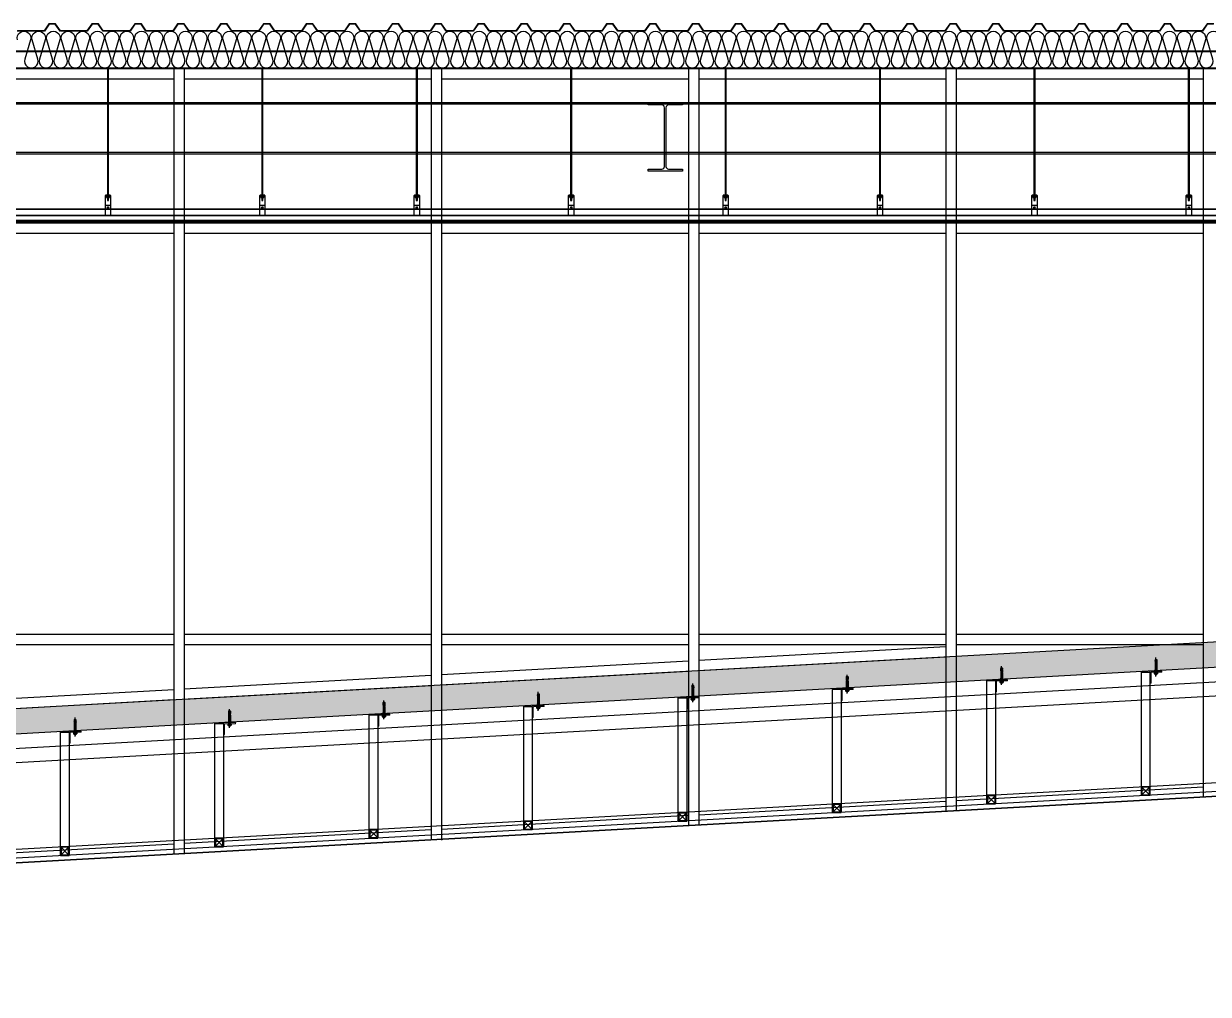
# Model space of a CAD drawing. Header units: millimetres. Extents: x 922366 to 1647943, y -534868 to 518781.
# Drawn here: x 1166598 to 1173503, y 440542 to 446203 of the extents above; entities that cross this region are included whole.
import ezdxf
from ezdxf.xclip import XClip

# ---------------------------------------------------------------- set-up
doc = ezdxf.new("R2010")
doc.units = ezdxf.units.MM
doc.header["$XCLIPFRAME"] = 0
for name, color, linetype in [('XR-SECTION$0$0-S-col', 4, 'Continuous'), ('XR-SECTION$0$01단열재', 55, 'Continuous'), ('XR-SECTION$0$A-8', 8, 'Continuous'), ('XR-SECTION$0$A-FLOR-STUD', 9, 'Continuous'), ('XR-SECTION$0$A-KERAION', 8, 'Continuous'), ('XR-SECTION$0$A_FIN_EXT', 6, 'Continuous'), ('XR-SECTION$0$A_ME_B&N', 6, 'Continuous'), ('XR-SECTION$0$A_ME_PI', 1, 'Continuous'), ('XR-SECTION$0$AS-STEL', 2, 'Continuous'), ('XR-SECTION$0$AS-STEL-MAJR', 8, 'Continuous'), ('XR-SECTION$0$CEILING', 6, 'Continuous'), ('XR-SECTION$0$CON', 2, 'Continuous'), ('XR-SECTION$0$ELE-8', 8, 'Continuous'), ('XR-SECTION$0$HAT', 8, 'Continuous'), ('XR-SECTION$0$HAT-254', 254, 'Continuous'), ('XR-SECTION$0$Insul', 252, 'Continuous'), ('XR-SECTION$0$SEC-PANEL', 6, 'Continuous')]:
    doc.layers.add(name, color=color, linetype=linetype)
doc.layers.add('XR-SECTION$0$A-STL3', color=4, linetype='Continuous', lineweight=0)
doc.linetypes.add('XR-SECTION$0$INSUL50', pattern='A,0.00254,-2.54,[134,ltypeshp.shx,S=6.25,R=0,X=-2.54,Y=0],-19.92,[134,ltypeshp.shx,S=6.25,R=180,X=2.54,Y=0],-2.54', length=25.00254)

# ---------------------------------------------------------------- blocks, each defined once
blk = doc.blocks.new('XR-SECTION$0$M10 ANCHOR')
at = {"layer": 'XR-SECTION$0$A_ME_B&N', "color": 252}
for p, q in [((-2.1, 22.6), (107.2, 22.6)), ((7.1, 25.8), (7.6, 26.3)), ((7.1, 25.8), (7.1, 19.4)), ((7.6, 18.9), (7.1, 19.4)), ((7.6, 18.9), (7.6, 26.3)), ((7.6, 26.3), (9.7, 26.3)), ((7.6, 18.9), (9.7, 18.9)), ((11.1, 27.6), (9.7, 26.2)), ((9.7, 26.2), (9.7, 18.9)), ((11.1, 17.6), (9.7, 18.9)), ((10.2, 26.6), (12.1, 26.6)), ((10.2, 18.5), (12.1, 18.5)), ((11.1, 27.6), (11.1, 17.6)), ((12.1, 27.6), (11.1, 27.6)), ((12.1, 17.6), (11.1, 17.6)), ((12.1, 31.1), (12.9, 32.4)), ((12.1, 14.1), (12.1, 31.1)), ((12.1, 14.1), (12.9, 12.7)), ((19.4, 32.4), (12.9, 32.4)), ((19.4, 27.5), (12.9, 27.5)), ((19.4, 17.6), (12.9, 17.6)), ((19.4, 12.7), (12.9, 12.7)), ((20.1, 31.1), (19.4, 32.4)), ((20.1, 14.1), (19.4, 12.7)), ((20.1, 12.1), (20.1, 33.1)), ((22.1, 33.1), (20.1, 33.1)), ((22.1, 12.1), (20.1, 12.1)), ((22.1, 12.1), (22.1, 33.1)), ((70.9, 27.6), (22.1, 27.6)), ((22.1, 26.6), (37.1, 26.6)), ((22.1, 18.5), (37.1, 18.5)), ((70.9, 17.6), (22.1, 17.6)), ((37.1, 27.6), (37.1, 17.6)), ((39.1, 27.6), (39.1, 17.6)), ((39.1, 17.6), (39.1, 17.6)), ((70.9, 27.6), (70.9, 17.6)), ((70.9, 18.6), (70.9, 26.5)), ((73.7, 26.2), (71.3, 26.2)), ((73.7, 19), (71.3, 19)), ((85.8, 28.2), (73.7, 27.5)), ((73.7, 21.3), (73.7, 27.5)), ((75.4, 21.4), (73.7, 21.3)), ((75.4, 20.1), (73.7, 20.2)), ((73.7, 20.2), (73.7, 17.5)), ((82.7, 17.1), (73.7, 17.5)), ((85.3, 25.8), (82.6, 25.7)), ((82.8, 17), (82.9, 16.7)), ((86.7, 19.6), (82.9, 19.8)), ((84.8, 16.9), (82.9, 16.7)), ((86.9, 21.9), (83.1, 21.7)), ((83.9, 18), (83.8, 16.3)), ((84, 24.3), (83.9, 27)), ((87.8, 16.9), (84.9, 17)), ((87.9, 17.6), (87.8, 16.9)), ((87.8, 16.9), (87.9, 16.3)), ((87.9, 17.6), (87.9, 16.3)), ((88.8, 16.8), (87.9, 16.3)), ((88.1, 23.7), (88, 27)), ((90.9, 16.7), (88.8, 16.8)), ((90.1, 27.4), (91.2, 27.6)), ((90.9, 17.6), (91.2, 17.6)), ((91, 17.5), (90.9, 16.7)), ((91.2, 27.6), (91.2, 17.6)), ((95.6, 27.6), (91.2, 27.6)), ((95.6, 17.6), (91.2, 17.6)), ((95.6, 17.6), (95.6, 27.6)), ((97.1, 26.1), (95.6, 27.6)), ((95.6, 17.6), (97.1, 19.1)), ((97.1, 19.1), (97.1, 26.1))]:
    blk.add_line(p, q, dxfattribs=at)
blk.add_lwpolyline([(83, 25.7), (83.8, 24.9), (84.7, 25.3), (84.8, 26), (84.2, 26.5), (83.4, 26.4)], close=True, dxfattribs=at)
for points in [[(91, 17.5), (90.2, 18.4), (89, 18.9), (87.8, 19.3), (86.7, 19.6)], [(91.1, 25.2), (90.8, 23.8), (90, 22.9), (88.6, 22.4), (87.7, 22.1), (86.9, 21.9)], [(88.9, 27.9), (89.8, 27.6), (90.5, 27), (91, 26.1), (91.1, 25.2)]]:
    blk.add_lwpolyline(points, dxfattribs=at)
for centre, radius, start, end in [((16.5, 29.9), 4.34, 145.56154, 214.43847), ((28.3, 22.6), 16.2, 162.38304, 197.61697), ((16.5, 15.2), 4.34, 145.56154, 214.43847), ((15.8, 29.9), 4.34, 325.56154, 34.43847), ((3.9, 22.6), 16.2, 342.38303, 17.61698), ((15.8, 15.2), 4.34, 325.56154, 34.43847), ((71.3, 26.5), 0.383, 180, 270), ((71.3, 18.6), 0.383, 90, 180), ((75.3, 20.8), 0.618, 278.59794, 81.40205), ((83.2, 20.7), 0.945, 96.12526, 252.14817), ((82.7, 17), 0.126, 7.35016, 87.35016), ((83.5, 10.8), 6.36, 78.49269, 96.20763), ((84.9, 16.9), 0.126, 87.35016, 154.09012), ((86.5, 15.7), 12.5, 78.70071, 92.99998), ((98.4, 25.9), 10.5, 173.79803, 192.20196), ((84.9, 13.6), 5.03, 40.26305, 53.35074), ((86.9, 25.3), 2.05, 308.03304, 57.96696)]:
    blk.add_arc(centre, radius, start, end, dxfattribs=at)
blk = doc.blocks.new('*B318', base_point=(401883, 73757.5))
at = {"layer": 'XR-SECTION$0$AS-STEL', "color": 252}
blk.add_lwpolyline([(401783, 73957.5), (401983, 73957.5), (401983, 73944.5), (401903, 73944.5, 0.414214), (401887, 73928.5), (401887, 73586.5, 0.414214), (401903, 73570.5), (401983, 73570.5), (401983, 73557.5), (401783, 73557.5), (401783, 73570.5), (401863, 73570.5, 0.414214), (401879, 73586.5), (401879, 73928.5, 0.414214), (401863, 73944.5), (401783, 73944.5)], format="xyb", close=True, dxfattribs=at)
blk = doc.blocks.new('XR-SECTION$0$sefa ws')
at = {"layer": 'XR-SECTION$0$Insul', "color": 252}
blk.add_lwpolyline([(38501.8, 45113.6, -1.337394), (38577.8, 45113.6), (38544.6, 45001.1, 1.337394), (38620.6, 45001.1), (38587.4, 45113.6, -1.337394), (38663.4, 45113.6), (38630.2, 45001.1, 1.337394), (38706.2, 45001.1), (38673, 45113.6, -1.337394), (38749, 45113.6), (38715.8, 45001.1, 1.337394), (38791.8, 45001.1), (38758.6, 45113.6, -1.337394), (38834.6, 45113.6), (38801.4, 45001.1, 1.337394), (38877.4, 45001.1), (38844.2, 45113.6, -1.337394), (38920.2, 45113.6), (38887, 45001.1, 1.337394), (38963, 45001.1), (38929.8, 45113.6, -1.337394), (39005.8, 45113.6), (38972.6, 45001.1, 1.337394), (39048.6, 45001.1), (39015.4, 45113.6, -1.337394), (39091.4, 45113.6), (39058.2, 45001.1, 1.337394), (39134.2, 45001.1), (39101, 45113.6, -1.337394), (39177, 45113.6), (39143.8, 45001.1, 1.337394), (39219.8, 45001.1), (39186.6, 45113.6, -1.337394), (39262.6, 45113.6), (39229.4, 45001.1, 1.337394), (39305.4, 45001.1), (39272.2, 45113.6, -1.337394), (39348.2, 45113.6), (39315, 45001.1, 1.337394), (39391, 45001.1), (39357.8, 45113.6, -1.337394), (39433.8, 45113.6), (39400.6, 45001.1, 1.337394), (39476.6, 45001.1), (39443.4, 45113.6, -1.337394), (39519.4, 45113.6), (39486.2, 45001.1, 1.337394), (39562.2, 45001.1), (39529, 45113.6, -1.337394), (39605, 45113.6), (39571.8, 45001.1, 1.337394), (39647.8, 45001.1), (39614.6, 45113.6, -1.337394), (39690.6, 45113.6), (39657.4, 45001.1, 1.337394), (39733.4, 45001.1), (39700.2, 45113.6, -1.337394), (39776.2, 45113.6), (39743, 45001.1, 1.337394), (39819, 45001.1), (39785.8, 45113.6, -1.337394), (39861.8, 45113.6), (39828.6, 45001.1, 1.337394), (39904.6, 45001.1), (39871.4, 45113.6, -1.337394), (39947.4, 45113.6), (39914.2, 45001.1, 1.337394), (39990.2, 45001.1), (39957, 45113.6, -1.337394), (40033, 45113.6), (39999.8, 45001.1, 1.337394), (40075.8, 45001.1), (40042.6, 45113.6, -1.337394), (40118.6, 45113.6), (40085.4, 45001.1, 1.337394), (40161.4, 45001.1), (40128.2, 45113.6, -1.337394), (40204.2, 45113.6), (40171, 45001.1, 1.337394), (40247, 45001.1), (40213.8, 45113.6, -1.337394), (40289.8, 45113.6), (40256.6, 45001.1, 1.337394), (40332.6, 45001.1), (40299.4, 45113.6, -1.337394), (40375.4, 45113.6), (40342.2, 45001.1, 1.337394), (40418.2, 45001.1), (40385, 45113.6, -1.337394), (40461, 45113.6), (40427.8, 45001.1, 1.337394), (40503.8, 45001.1), (40470.6, 45113.6, -1.337394), (40546.6, 45113.6), (40513.4, 45001.1, 1.337394), (40589.4, 45001.1), (40556.2, 45113.6, -1.337394), (40632.2, 45113.6), (40599, 45001.1, 1.337394), (40675, 45001.1), (40641.8, 45113.6, -1.337394), (40717.8, 45113.6), (40684.6, 45001.1, 1.337394), (40760.6, 45001.1), (40727.4, 45113.6, -1.337394), (40803.4, 45113.6), (40770.2, 45001.1, 1.337394), (40846.2, 45001.1), (40813, 45113.6, -1.337394), (40889, 45113.6), (40855.8, 45001.1, 1.337394), (40931.8, 45001.1), (40898.6, 45113.6, -1.337394), (40974.6, 45113.6), (40941.4, 45001.1, 1.337394), (41017.4, 45001.1), (40984.2, 45113.6, -1.337394), (41060.2, 45113.6), (41027, 45001.1, 1.337394), (41103, 45001.1), (41069.8, 45113.6, -1.337394), (41145.8, 45113.6), (41112.6, 45001.1, 1.337394), (41188.6, 45001.1), (41155.4, 45113.6, -1.337394), (41231.4, 45113.6), (41198.2, 45001.1, 1.337394), (41274.2, 45001.1), (41241, 45113.6, -1.337394), (41317, 45113.6), (41283.8, 45001.1, 1.337394), (41359.8, 45001.1), (41326.6, 45113.6, -1.337394), (41402.6, 45113.6), (41369.4, 45001.1, 1.337394), (41445.4, 45001.1), (41412.2, 45113.6, -1.337394), (41488.2, 45113.6), (41455, 45001.1, 1.337394), (41531, 45001.1), (41497.8, 45113.6, -1.337394), (41573.8, 45113.6), (41540.6, 45001.1, 1.337394), (41616.6, 45001.1), (41583.4, 45113.6, -1.337394), (41659.4, 45113.6), (41626.2, 45001.1, 1.337394), (41702.2, 45001.1), (41669, 45113.6, -1.337394), (41745, 45113.6), (41711.8, 45001.1, 1.337394), (41787.8, 45001.1), (41754.6, 45113.6, -1.337394), (41830.6, 45113.6), (41797.4, 45001.1, 1.337394), (41873.4, 45001.1), (41840.2, 45113.6, -1.337394), (41916.2, 45113.6), (41883, 45001.1, 1.337394), (41959, 45001.1), (41925.8, 45113.6, -1.337394), (42001.8, 45113.6), (41968.6, 45001.1, 1.337394), (42044.6, 45001.1), (42011.4, 45113.6, -1.337394), (42087.4, 45113.6), (42054.2, 45001.1, 1.337394), (42130.2, 45001.1), (42097, 45113.6, -1.337394), (42173, 45113.6), (42139.8, 45001.1, 1.337394), (42215.8, 45001.1), (42182.6, 45113.6, -1.337394), (42258.6, 45113.6), (42225.4, 45001.1, 1.337394), (42301.4, 45001.1), (42268.2, 45113.6, -1.337394), (42344.2, 45113.6), (42311, 45001.1, 1.337394), (42387, 45001.1), (42353.8, 45113.6, -1.337394), (42429.8, 45113.6), (42396.6, 45001.1, 1.337394), (42472.6, 45001.1), (42439.4, 45113.6, -1.337394), (42515.4, 45113.6), (42482.2, 45001.1, 1.337394), (42558.2, 45001.1), (42525, 45113.6, -1.337394), (42601, 45113.6), (42567.8, 45001.1, 1.337394), (42643.8, 45001.1), (42610.6, 45113.6, -1.337394), (42686.6, 45113.6), (42653.4, 45001.1, 1.337394), (42729.4, 45001.1), (42696.2, 45113.6, -1.337394), (42772.2, 45113.6), (42739, 45001.1, 1.337394), (42815, 45001.1), (42781.8, 45113.6, -1.337394), (42857.8, 45113.6), (42824.6, 45001.1, 1.337394), (42900.6, 45001.1), (42867.4, 45113.6, -1.337394), (42943.4, 45113.6), (42910.2, 45001.1, 1.337394), (42986.2, 45001.1), (42953, 45113.6, -1.337394), (43029, 45113.6), (42995.8, 45001.1, 1.337394), (43071.8, 45001.1), (43038.6, 45113.6, -1.337394), (43114.6, 45113.6), (43081.4, 45001.1, 1.337394), (43157.4, 45001.1), (43124.2, 45113.6, -1.337394), (43200.2, 45113.6), (43167, 45001.1, 1.337394), (43243, 45001.1), (43209.8, 45113.6, -1.337394), (43285.8, 45113.6), (43252.6, 45001.1, 1.337394), (43328.6, 45001.1), (43295.4, 45113.6, -1.337394), (43371.4, 45113.6), (43338.2, 45001.1, 1.337394), (43414.2, 45001.1), (43381, 45113.6, -1.337394), (43457, 45113.6), (43423.8, 45001.1, 1.337394), (43499.8, 45001.1), (43466.6, 45113.6, -1.337394), (43542.6, 45113.6), (43509.4, 45001.1, 1.337394), (43585.4, 45001.1), (43552.2, 45113.6, -1.337394), (43628.2, 45113.6), (43595, 45001.1, 1.337394), (43671, 45001.1), (43637.8, 45113.6, -1.337394), (43713.8, 45113.6), (43680.6, 45001.1, 1.337394), (43756.6, 45001.1), (43723.4, 45113.6, -1.337394), (43799.4, 45113.6), (43766.2, 45001.1, 1.337394), (43842.2, 45001.1), (43809, 45113.6, -1.337394), (43885, 45113.6), (43851.8, 45001.1, 1.337394), (43927.8, 45001.1), (43894.6, 45113.6, -1.337394), (43970.6, 45113.6), (43937.4, 45001.1, 1.337394), (44013.4, 45001.1), (43980.2, 45113.6, -1.337394), (44056.2, 45113.6), (44023, 45001.1, 1.337394), (44099, 45001.1), (44065.8, 45113.6, -1.337394), (44141.8, 45113.6), (44108.6, 45001.1, 1.337394), (44184.6, 45001.1), (44151.4, 45113.6, -1.337394), (44227.4, 45113.6), (44194.2, 45001.1, 1.337394), (44270.2, 45001.1), (44237, 45113.6, -1.337394), (44313, 45113.6), (44279.8, 45001.1, 1.337394), (44355.8, 45001.1), (44322.6, 45113.6, -1.337394), (44398.6, 45113.6), (44365.4, 45001.1, 1.337394), (44441.4, 45001.1), (44408.2, 45113.6, -1.337394), (44484.2, 45113.6), (44451, 45001.1, 1.337394), (44527, 45001.1), (44493.8, 45113.6, -1.337394), (44569.8, 45113.6), (44536.6, 45001.1, 1.337394), (44612.6, 45001.1), (44579.4, 45113.6, -1.337394), (44655.4, 45113.6), (44622.2, 45001.1, 1.337394), (44698.2, 45001.1), (44665, 45113.6, -1.337394), (44741, 45113.6), (44707.8, 45001.1, 1.337394), (44783.8, 45001.1), (44750.6, 45113.6, -1.337394), (44826.6, 45113.6), (44793.4, 45001.1, 1.337394), (44869.4, 45001.1), (44836.2, 45113.6, -1.337394), (44912.2, 45113.6), (44879, 45001.1, 1.337394), (44955, 45001.1), (44921.8, 45113.6, -1.337394), (44997.8, 45113.6), (44964.6, 45001.1, 1.337394), (45040.6, 45001.1), (45007.4, 45113.6, -1.337394), (45083.4, 45113.6), (45050.2, 45001.1, 1.337394), (45126.2, 45001.1), (45093, 45113.6, -1.337394), (45169, 45113.6), (45135.8, 45001.1, 1.337394), (45211.8, 45001.1), (45178.6, 45113.6, -1.337394), (45254.6, 45113.6), (45221.4, 45001.1, 1.337394), (45297.4, 45001.1), (45264.2, 45113.6, -1.337394), (45340.2, 45113.6), (45307, 45001.1, 1.337394), (45383, 45001.1), (45349.8, 45113.6, -1.337394), (45425.8, 45113.6), (45392.6, 45001.1, 1.337394), (45468.6, 45001.1), (45435.4, 45113.6, -1.337394), (45511.4, 45113.6)], format="xyb", dxfattribs=at)
at = {"layer": 'XR-SECTION$0$SEC-PANEL', "color": 252}
for p, q in [((21462.6, 44950.4), (71587.6, 44950.4)), ((21462.6, 44947.4), (71587.6, 44947.4))]:
    blk.add_line(p, q, dxfattribs=at)
for points in [[(38752.2, 45167.4), (38724.2, 45208.4), (38685.2, 45208.4), (38657.2, 45167.4), (38502.2, 45167.4)], [(38748.6, 45167.4), (38750.6, 45164.4), (38722.6, 45205.4), (38686.8, 45205.4), (38658.8, 45164.4), (38500.6, 45164.4)], [(45474.2, 45208.4), (45435.2, 45208.4), (45407.2, 45167.4), (45252.2, 45167.4), (45224.2, 45208.4), (45185.2, 45208.4), (45157.2, 45167.4), (45002.2, 45167.4), (44974.2, 45208.4), (44935.2, 45208.4), (44907.2, 45167.4), (44752.2, 45167.4), (44724.2, 45208.4), (44685.2, 45208.4), (44657.2, 45167.4), (44502.2, 45167.4), (44474.2, 45208.4), (44435.2, 45208.4), (44407.2, 45167.4), (44252.2, 45167.4), (44224.2, 45208.4), (44185.2, 45208.4), (44157.2, 45167.4), (44002.2, 45167.4), (43974.2, 45208.4), (43935.2, 45208.4), (43907.2, 45167.4), (43752.2, 45167.4), (43724.2, 45208.4), (43685.2, 45208.4), (43657.2, 45167.4), (43502.2, 45167.4), (43474.2, 45208.4), (43435.2, 45208.4), (43407.2, 45167.4), (43252.2, 45167.4), (43224.2, 45208.4), (43185.2, 45208.4), (43157.2, 45167.4), (43002.2, 45167.4), (42974.2, 45208.4), (42935.2, 45208.4), (42907.2, 45167.4), (42752.2, 45167.4), (42724.2, 45208.4), (42685.2, 45208.4), (42657.2, 45167.4), (42502.2, 45167.4), (42474.2, 45208.4), (42435.2, 45208.4), (42407.2, 45167.4), (42252.2, 45167.4), (42224.2, 45208.4), (42185.2, 45208.4), (42157.2, 45167.4), (42002.2, 45167.4), (41974.2, 45208.4), (41935.2, 45208.4), (41907.2, 45167.4), (41752.2, 45167.4), (41724.2, 45208.4), (41685.2, 45208.4), (41657.2, 45167.4), (41502.2, 45167.4), (41474.2, 45208.4), (41435.2, 45208.4), (41407.2, 45167.4), (41252.2, 45167.4), (41224.2, 45208.4), (41185.2, 45208.4), (41157.2, 45167.4), (41002.2, 45167.4), (40974.2, 45208.4), (40935.2, 45208.4), (40907.2, 45167.4), (40752.2, 45167.4), (40724.2, 45208.4), (40685.2, 45208.4), (40657.2, 45167.4), (40502.2, 45167.4), (40474.2, 45208.4), (40435.2, 45208.4), (40407.2, 45167.4), (40252.2, 45167.4), (40224.2, 45208.4), (40185.2, 45208.4), (40157.2, 45167.4), (40002.2, 45167.4), (39974.2, 45208.4), (39935.2, 45208.4), (39907.2, 45167.4), (39752.2, 45167.4), (39724.2, 45208.4), (39685.2, 45208.4), (39657.2, 45167.4), (39502.2, 45167.4), (39474.2, 45208.4), (39435.2, 45208.4), (39407.2, 45167.4), (39252.2, 45167.4), (39224.2, 45208.4), (39185.2, 45208.4), (39157.2, 45167.4), (39002.2, 45167.4), (38974.2, 45208.4), (38935.2, 45208.4), (38907.2, 45167.4), (38752.2, 45167.4)], [(45472.6, 45205.4), (45436.8, 45205.4), (45408.8, 45164.4), (45250.6, 45164.4), (45222.6, 45205.4), (45186.8, 45205.4), (45158.8, 45164.4), (45000.6, 45164.4), (44972.6, 45205.4), (44936.8, 45205.4), (44908.8, 45164.4), (44750.6, 45164.4), (44722.6, 45205.4), (44686.8, 45205.4), (44658.8, 45164.4), (44500.6, 45164.4), (44472.6, 45205.4), (44436.8, 45205.4), (44408.8, 45164.4), (44250.6, 45164.4), (44222.6, 45205.4), (44186.8, 45205.4), (44158.8, 45164.4), (44000.6, 45164.4), (43972.6, 45205.4), (43936.8, 45205.4), (43908.8, 45164.4), (43750.6, 45164.4), (43722.6, 45205.4), (43686.8, 45205.4), (43658.8, 45164.4), (43500.6, 45164.4), (43472.6, 45205.4), (43436.8, 45205.4), (43408.8, 45164.4), (43250.6, 45164.4), (43222.6, 45205.4), (43186.8, 45205.4), (43158.8, 45164.4), (43000.6, 45164.4), (42972.6, 45205.4), (42936.8, 45205.4), (42908.8, 45164.4), (42750.6, 45164.4), (42722.6, 45205.4), (42686.8, 45205.4), (42658.8, 45164.4), (42500.6, 45164.4), (42472.6, 45205.4), (42436.8, 45205.4), (42408.8, 45164.4), (42250.6, 45164.4), (42222.6, 45205.4), (42186.8, 45205.4), (42158.8, 45164.4), (42000.6, 45164.4), (41972.6, 45205.4), (41936.8, 45205.4), (41908.8, 45164.4), (41750.6, 45164.4), (41722.6, 45205.4), (41686.8, 45205.4), (41658.8, 45164.4), (41500.6, 45164.4), (41472.6, 45205.4), (41436.8, 45205.4), (41408.8, 45164.4), (41250.6, 45164.4), (41222.6, 45205.4), (41186.8, 45205.4), (41158.8, 45164.4), (41000.6, 45164.4), (40972.6, 45205.4), (40936.8, 45205.4), (40908.8, 45164.4), (40750.6, 45164.4), (40722.6, 45205.4), (40686.8, 45205.4), (40658.8, 45164.4), (40500.6, 45164.4), (40472.6, 45205.4), (40436.8, 45205.4), (40408.8, 45164.4), (40250.6, 45164.4), (40222.6, 45205.4), (40186.8, 45205.4), (40158.8, 45164.4), (40000.6, 45164.4), (39972.6, 45205.4), (39936.8, 45205.4), (39908.8, 45164.4), (39750.6, 45164.4), (39722.6, 45205.4), (39686.8, 45205.4), (39658.8, 45164.4), (39500.6, 45164.4), (39472.6, 45205.4), (39436.8, 45205.4), (39408.8, 45164.4), (39250.6, 45164.4), (39222.6, 45205.4), (39186.8, 45205.4), (39158.8, 45164.4), (39000.6, 45164.4), (38972.6, 45205.4), (38936.8, 45205.4), (38908.8, 45164.4), (38752.2, 45164.4)]]:
    blk.add_lwpolyline(points, dxfattribs=at)
blk = doc.blocks.new('*U320')
at = {"color": 252}
for p, q in [((17939.9, 84), (17909.9, 84)), ((17931.8, 72), (17918, 72)), ((17924.9, 78.2), (17924.9, 65.8)), ((18839.9, 84), (18809.9, 84)), ((18831.8, 72), (18818, 72)), ((18824.9, 78.2), (18824.9, 65.8)), ((19739.9, 84), (19709.9, 84)), ((19731.8, 72), (19718, 72)), ((19724.9, 78.2), (19724.9, 65.8)), ((20639.9, 84), (20609.9, 84)), ((20631.8, 72), (20618, 72)), ((20624.9, 78.2), (20624.9, 65.8)), ((21539.9, 84), (21509.9, 84)), ((21531.8, 72), (21518, 72)), ((21524.9, 78.2), (21524.9, 65.8)), ((22439.9, 84), (22409.9, 84)), ((22431.8, 72), (22418, 72)), ((22424.9, 78.2), (22424.9, 65.8)), ((23339.9, 84), (23309.9, 84)), ((23331.8, 72), (23318, 72)), ((23324.9, 78.2), (23324.9, 65.8)), ((24239.9, 84), (24209.9, 84)), ((24231.8, 72), (24218, 72)), ((24224.9, 78.2), (24224.9, 65.8)), ((326.1, 66), (28338.1, 66)), ((326.1, 63), (28338.1, 63)), ((326.1, 29), (28338.1, 29)), ((326.1, 26), (28338.1, 26)), ((336.1, -1), (28328.1, -1)), ((336.1, -8), (28328.1, -8)), ((336.1, -16), (28328.1, -16))]:
    blk.add_line(p, q, dxfattribs=at)
for points in [[(17921.5, 884), (17921.5, 113.9), (17928.2, 113.9), (17928.2, 884)], [(18821.5, 884), (18821.5, 113.9), (18828.2, 113.9), (18828.2, 884)], [(19721.5, 884), (19721.5, 113.9), (19728.2, 113.9), (19728.2, 884)], [(20621.5, 884), (20621.5, 113.9), (20628.2, 113.9), (20628.2, 884)], [(21521.5, 884), (21521.5, 113.9), (21528.2, 113.9), (21528.2, 884)], [(22421.5, 884), (22421.5, 113.9), (22428.2, 113.9), (22428.2, 884)], [(23321.5, 884), (23321.5, 113.9), (23328.2, 113.9), (23328.2, 884)], [(24221.5, 884), (24221.5, 113.9), (24228.2, 113.9), (24228.2, 884)], [(17939.9, 143), (17938.6, 145), (17911.2, 145), (17909.9, 143), (17909.9, 138), (17911.2, 136), (17938.6, 136), (17939.9, 138), (17909.9, 138)], [(18839.9, 143), (18838.6, 145), (18811.2, 145), (18809.9, 143), (18809.9, 138), (18811.2, 136), (18838.6, 136), (18839.9, 138), (18809.9, 138)], [(19739.9, 143), (19738.6, 145), (19711.2, 145), (19709.9, 143), (19709.9, 138), (19711.2, 136), (19738.6, 136), (19739.9, 138), (19709.9, 138)], [(20639.9, 143), (20638.6, 145), (20611.2, 145), (20609.9, 143), (20609.9, 138), (20611.2, 136), (20638.6, 136), (20639.9, 138), (20609.9, 138)], [(21539.9, 143), (21538.6, 145), (21511.2, 145), (21509.9, 143), (21509.9, 138), (21511.2, 136), (21538.6, 136), (21539.9, 138), (21509.9, 138)], [(22439.9, 143), (22438.6, 145), (22411.2, 145), (22409.9, 143), (22409.9, 138), (22411.2, 136), (22438.6, 136), (22439.9, 138), (22409.9, 138)], [(23339.9, 143), (23338.6, 145), (23311.2, 145), (23309.9, 143), (23309.9, 138), (23311.2, 136), (23338.6, 136), (23339.9, 138), (23309.9, 138)], [(24239.9, 143), (24238.6, 145), (24211.2, 145), (24209.9, 143), (24209.9, 138), (24211.2, 136), (24238.6, 136), (24239.9, 138), (24209.9, 138)], [(17916.1, 136), (17916.1, 131), (17933.7, 131), (17933.7, 136)], [(18816.1, 136), (18816.1, 131), (18833.7, 131), (18833.7, 136)], [(19716.1, 136), (19716.1, 131), (19733.7, 131), (19733.7, 136)], [(20616.1, 136), (20616.1, 131), (20633.7, 131), (20633.7, 136)], [(21516.1, 136), (21516.1, 131), (21533.7, 131), (21533.7, 136)], [(22416.1, 136), (22416.1, 131), (22433.7, 131), (22433.7, 136)], [(23316.1, 136), (23316.1, 131), (23333.7, 131), (23333.7, 136)], [(24216.1, 136), (24216.1, 131), (24233.7, 131), (24233.7, 136)]]:
    blk.add_lwpolyline(points, dxfattribs=at)
for points in [[(17909.9, 143), (17939.9, 143), (17939.9, 24), (17909.9, 24)], [(18809.9, 143), (18839.9, 143), (18839.9, 24), (18809.9, 24)], [(19709.9, 143), (19739.9, 143), (19739.9, 24), (19709.9, 24)], [(20609.9, 143), (20639.9, 143), (20639.9, 24), (20609.9, 24)], [(21509.9, 143), (21539.9, 143), (21539.9, 24), (21509.9, 24)], [(22409.9, 143), (22439.9, 143), (22439.9, 24), (22409.9, 24)], [(23309.9, 143), (23339.9, 143), (23339.9, 24), (23309.9, 24)], [(24209.9, 143), (24239.9, 143), (24239.9, 24), (24209.9, 24)]]:
    blk.add_lwpolyline(points, close=True, dxfattribs=at)
for centre, radius in [((17924.9, 72), 4.25), ((17924.9, 72), 3.25), ((18824.9, 72), 4.25), ((18824.9, 72), 3.25), ((19724.9, 72), 4.25), ((19724.9, 72), 3.25), ((20624.9, 72), 4.25), ((20624.9, 72), 3.25), ((21524.9, 72), 4.25), ((21524.9, 72), 3.25), ((22424.9, 72), 4.25), ((22424.9, 72), 3.25), ((23324.9, 72), 4.25), ((23324.9, 72), 3.25), ((24224.9, 72), 4.25), ((24224.9, 72), 3.25)]:
    blk.add_circle(centre, radius, dxfattribs=at)
blk = doc.blocks.new('XR-SECTION$0$WDW-4')
at = {"color": 252}
for p, q in [((150, 5400), (28195, 5400)), ((18150, 5400), (18150, 817.2)), ((18210, 5400), (18210, 820.6)), ((19650, 5400), (19650, 900)), ((19710, 5400), (19710, 900)), ((21150, 5400), (21150, 983.9)), ((21210, 5400), (21210, 987.2)), ((22650, 5400), (22650, 1067.2)), ((22710, 5400), (22710, 1070.6)), ((24150, 5400), (24150, 1150.6)), ((16710, 5340), (18150, 5340)), ((18210, 5340), (19650, 5340)), ((19710, 5340), (21150, 5340)), ((21210, 5340), (22650, 5340)), ((22710, 5340), (24150, 5340)), ((16710, 4500), (18150, 4500)), ((18210, 4500), (19650, 4500)), ((19710, 4500), (21150, 4500)), ((21210, 4500), (22650, 4500)), ((22710, 4500), (24150, 4500)), ((16710, 4440), (18150, 4440)), ((18210, 4440), (19650, 4440)), ((19710, 4440), (21150, 4440)), ((21210, 4440), (22650, 4440)), ((22710, 4440), (24150, 4440)), ((16710, 2100), (18150, 2100)), ((18210, 2100), (19650, 2100)), ((19710, 2100), (21150, 2100)), ((21210, 2100), (22650, 2100)), ((22710, 2100), (24150, 2100)), ((16710, 2040), (18150, 2040)), ((18210, 2040), (19650, 2040)), ((19710, 2040), (21150, 2040)), ((21210, 2040), (22650, 2040)), ((21210, 1948.7), (22650, 2028.7)), ((22710, 2040), (24150, 2040)), ((19710, 1865.4), (21150, 1945.4)), ((21210, 1888.6), (22650, 1968.6)), ((19710, 1805.3), (21150, 1885.3)), ((18210, 1782), (19650, 1862)), ((18210, 1721.9), (19650, 1801.9)), ((16710, 1698.7), (18150, 1778.7)), ((16710, 1638.6), (18150, 1718.6))]:
    blk.add_line(p, q, dxfattribs=at)
for points in [[(22710, 1130.7), (24150, 1210.7)], [(21210, 1047.3), (22650, 1127.3)], [(19710, 964), (21150, 1044)], [(18210, 880.7), (19650, 960.7)], [(16710, 797.3), (18150, 877.3)]]:
    blk.add_lwpolyline(points, dxfattribs=at)
blk = doc.blocks.new('XR-SECTION')
at = {"layer": 'XR-SECTION$0$HAT-254'}
h = blk.add_hatch(color=8, dxfattribs=at)
h.dxf.hatch_style = 1
h.paths.add_polyline_path([(256154.163, 79791.6), (277754.163, 80991.6), (280805, 80991.6), (280805, 81141.6), (277750, 81141.6), (256150, 79941.6), (252665, 79941.6), (252665, 79791.6)])
at = {"layer": 'XR-SECTION$0$01단열재', "color": 8, "linetype": 'XR-SECTION$0$INSUL50', "ltscale": 0.032}
blk.add_lwpolyline([(252885, 79709.1), (256156.453, 79709.1), (277756.453, 80909.1), (280805, 80909.1)], dxfattribs=at)
at = {"layer": 'XR-SECTION$0$A-8', "color": 8}
for p, q in [((276571.8, 80205.403), (276528.2, 80249.003)), ((276571.8, 80205.403), (276528.2, 80249.003)), ((276528.2, 80205.403), (276571.8, 80249.003)), ((276571.8, 80205.403), (276528.2, 80249.003)), ((276528.2, 80205.403), (276571.8, 80249.003)), ((275671.8, 80155.403), (275628.2, 80199.003)), ((275671.8, 80155.403), (275628.2, 80199.003)), ((275628.2, 80155.403), (275671.8, 80199.003)), ((275671.8, 80155.403), (275628.2, 80199.003)), ((275628.2, 80155.403), (275671.8, 80199.003)), ((273871.8, 80055.403), (273828.2, 80099.003)), ((273871.8, 80055.403), (273828.2, 80099.003)), ((273828.2, 80055.403), (273871.8, 80099.003)), ((273871.8, 80055.403), (273828.2, 80099.003)), ((273828.2, 80055.403), (273871.8, 80099.003)), ((274771.8, 80105.403), (274728.2, 80149.003)), ((274771.8, 80105.403), (274728.2, 80149.003)), ((274728.2, 80105.403), (274771.8, 80149.003)), ((274771.8, 80105.403), (274728.2, 80149.003)), ((274728.2, 80105.403), (274771.8, 80149.003)), ((272971.8, 80005.403), (272928.2, 80049.003)), ((272971.8, 80005.403), (272928.2, 80049.003)), ((272928.2, 80005.403), (272971.8, 80049.003)), ((272971.8, 80005.403), (272928.2, 80049.003)), ((272928.2, 80005.403), (272971.8, 80049.003)), ((272071.8, 79955.403), (272028.2, 79999.003)), ((272071.8, 79955.403), (272028.2, 79999.003)), ((272028.2, 79955.403), (272071.8, 79999.003)), ((272071.8, 79955.403), (272028.2, 79999.003)), ((272028.2, 79955.403), (272071.8, 79999.003)), ((270271.8, 79855.403), (270228.2, 79899.003)), ((270271.8, 79855.403), (270228.2, 79899.003)), ((270228.2, 79855.403), (270271.8, 79899.003)), ((270271.8, 79855.403), (270228.2, 79899.003)), ((270228.2, 79855.403), (270271.8, 79899.003)), ((271171.8, 79905.403), (271128.2, 79949.003)), ((271171.8, 79905.403), (271128.2, 79949.003)), ((271128.2, 79905.403), (271171.8, 79949.003)), ((271171.8, 79905.403), (271128.2, 79949.003)), ((271128.2, 79905.403), (271171.8, 79949.003))]:
    blk.add_line(p, q, dxfattribs=at)
at = {"layer": 'XR-SECTION$0$A-FLOR-STUD', "color": 8}
for points in [[(276525, 80202.203), (276525, 80921.091), (276575, 80921.091), (276575, 80204.981)], [(275625, 80152.203), (275625, 80871.091), (275675, 80871.091), (275675, 80154.981)], [(274725, 80102.203), (274725, 80821.091), (274775, 80821.091), (274775, 80104.981)], [(272925, 80002.203), (272925, 80721.091), (272975, 80721.091), (272975, 80004.981)], [(273825, 80052.203), (273825, 80771.091), (273875, 80771.091), (273875, 80054.981)], [(272025, 79952.203), (272025, 80671.091), (272075, 80671.091), (272075, 79954.981)], [(271125, 79902.203), (271125, 80621.091), (271175, 80621.091), (271175, 79904.981)], [(270225, 79852.203), (270225, 80571.091), (270275, 80571.091), (270275, 79854.981)], [(252885, 79121.6), (256172.76, 79121.6), (277772.76, 80321.6), (280880, 80321.6)], [(252885, 79071.6), (256174.148, 79071.6), (277774.148, 80271.6), (280880, 80271.6)]]:
    blk.add_lwpolyline(points, dxfattribs=at)
at = {"layer": 'XR-SECTION$0$A-STL3', "color": 8}
for points in [[(276575, 80926.091), (276575, 80856.076), (276581, 80856.076), (276581, 80917.091, -0.41421356), (276584, 80920.091), (276645, 80920.091), (276645, 80926.091)], [(275675, 80876.091), (275675, 80806.076), (275681, 80806.076), (275681, 80867.091, -0.41421356), (275684, 80870.091), (275745, 80870.091), (275745, 80876.091)], [(274775, 80826.091), (274775, 80756.076), (274781, 80756.076), (274781, 80817.091, -0.41421356), (274784, 80820.091), (274845, 80820.091), (274845, 80826.091)], [(272975, 80726.091), (272975, 80656.076), (272981, 80656.076), (272981, 80717.091, -0.41421356), (272984, 80720.091), (273045, 80720.091), (273045, 80726.091)], [(273875, 80776.091), (273875, 80706.076), (273881, 80706.076), (273881, 80767.091, -0.41421356), (273884, 80770.091), (273945, 80770.091), (273945, 80776.091)], [(272075, 80676.091), (272075, 80606.076), (272081, 80606.076), (272081, 80667.091, -0.41421356), (272084, 80670.091), (272145, 80670.091), (272145, 80676.091)], [(270275, 80576.091), (270275, 80506.076), (270281, 80506.076), (270281, 80567.091, -0.41421356), (270284, 80570.091), (270345, 80570.091), (270345, 80576.091)], [(271175, 80626.091), (271175, 80556.076), (271181, 80556.076), (271181, 80617.091, -0.41421356), (271184, 80620.091), (271245, 80620.091), (271245, 80626.091)]]:
    blk.add_lwpolyline(points, format="xyb", close=True, dxfattribs=at)
at = {"layer": 'XR-SECTION$0$A_FIN_EXT', "color": 8}
for points in [[(252895, 79041.6), (256174.981, 79041.6), (277774.981, 80241.6), (280880, 80241.6)], [(252898, 79044.6), (256174.897, 79044.6), (277774.897, 80244.6), (280880, 80244.6)]]:
    blk.add_lwpolyline(points, dxfattribs=at)
at = {"layer": 'XR-SECTION$0$A_ME_PI', "color": 8}
for points in [[(276575, 80252.203), (276525, 80252.203), (276525, 80202.203), (276575, 80202.203)], [(276575, 80252.203), (276525, 80252.203), (276525, 80202.203), (276575, 80202.203)], [(276575, 80252.203), (276525, 80252.203), (276525, 80202.203), (276575, 80202.203)], [(276571.8, 80249.003), (276528.2, 80249.003), (276528.2, 80205.403), (276571.8, 80205.403)], [(276571.8, 80249.003), (276528.2, 80249.003), (276528.2, 80205.403), (276571.8, 80205.403)], [(276571.8, 80249.003), (276528.2, 80249.003), (276528.2, 80205.403), (276571.8, 80205.403)], [(275675, 80202.203), (275625, 80202.203), (275625, 80152.203), (275675, 80152.203)], [(275675, 80202.203), (275625, 80202.203), (275625, 80152.203), (275675, 80152.203)], [(275675, 80202.203), (275625, 80202.203), (275625, 80152.203), (275675, 80152.203)], [(275671.8, 80199.003), (275628.2, 80199.003), (275628.2, 80155.403), (275671.8, 80155.403)], [(275671.8, 80199.003), (275628.2, 80199.003), (275628.2, 80155.403), (275671.8, 80155.403)], [(275671.8, 80199.003), (275628.2, 80199.003), (275628.2, 80155.403), (275671.8, 80155.403)], [(273875, 80102.203), (273825, 80102.203), (273825, 80052.203), (273875, 80052.203)], [(273875, 80102.203), (273825, 80102.203), (273825, 80052.203), (273875, 80052.203)], [(273875, 80102.203), (273825, 80102.203), (273825, 80052.203), (273875, 80052.203)], [(273871.8, 80099.003), (273828.2, 80099.003), (273828.2, 80055.403), (273871.8, 80055.403)], [(273871.8, 80099.003), (273828.2, 80099.003), (273828.2, 80055.403), (273871.8, 80055.403)], [(273871.8, 80099.003), (273828.2, 80099.003), (273828.2, 80055.403), (273871.8, 80055.403)], [(274775, 80152.203), (274725, 80152.203), (274725, 80102.203), (274775, 80102.203)], [(274775, 80152.203), (274725, 80152.203), (274725, 80102.203), (274775, 80102.203)], [(274775, 80152.203), (274725, 80152.203), (274725, 80102.203), (274775, 80102.203)], [(274771.8, 80149.003), (274728.2, 80149.003), (274728.2, 80105.403), (274771.8, 80105.403)], [(274771.8, 80149.003), (274728.2, 80149.003), (274728.2, 80105.403), (274771.8, 80105.403)], [(274771.8, 80149.003), (274728.2, 80149.003), (274728.2, 80105.403), (274771.8, 80105.403)], [(272975, 80052.203), (272925, 80052.203), (272925, 80002.203), (272975, 80002.203)], [(272975, 80052.203), (272925, 80052.203), (272925, 80002.203), (272975, 80002.203)], [(272975, 80052.203), (272925, 80052.203), (272925, 80002.203), (272975, 80002.203)], [(272971.8, 80049.003), (272928.2, 80049.003), (272928.2, 80005.403), (272971.8, 80005.403)], [(272971.8, 80049.003), (272928.2, 80049.003), (272928.2, 80005.403), (272971.8, 80005.403)], [(272971.8, 80049.003), (272928.2, 80049.003), (272928.2, 80005.403), (272971.8, 80005.403)], [(272075, 80002.203), (272025, 80002.203), (272025, 79952.203), (272075, 79952.203)], [(272075, 80002.203), (272025, 80002.203), (272025, 79952.203), (272075, 79952.203)], [(272075, 80002.203), (272025, 80002.203), (272025, 79952.203), (272075, 79952.203)], [(272071.8, 79999.003), (272028.2, 79999.003), (272028.2, 79955.403), (272071.8, 79955.403)], [(272071.8, 79999.003), (272028.2, 79999.003), (272028.2, 79955.403), (272071.8, 79955.403)], [(272071.8, 79999.003), (272028.2, 79999.003), (272028.2, 79955.403), (272071.8, 79955.403)], [(270275, 79902.203), (270225, 79902.203), (270225, 79852.203), (270275, 79852.203)], [(270275, 79902.203), (270225, 79902.203), (270225, 79852.203), (270275, 79852.203)], [(270275, 79902.203), (270225, 79902.203), (270225, 79852.203), (270275, 79852.203)], [(270271.8, 79899.003), (270228.2, 79899.003), (270228.2, 79855.403), (270271.8, 79855.403)], [(270271.8, 79899.003), (270228.2, 79899.003), (270228.2, 79855.403), (270271.8, 79855.403)], [(270271.8, 79899.003), (270228.2, 79899.003), (270228.2, 79855.403), (270271.8, 79855.403)], [(271175, 79952.203), (271125, 79952.203), (271125, 79902.203), (271175, 79902.203)], [(271175, 79952.203), (271125, 79952.203), (271125, 79902.203), (271175, 79902.203)], [(271175, 79952.203), (271125, 79952.203), (271125, 79902.203), (271175, 79902.203)], [(271171.8, 79949.003), (271128.2, 79949.003), (271128.2, 79905.403), (271171.8, 79905.403)], [(271171.8, 79949.003), (271128.2, 79949.003), (271128.2, 79905.403), (271171.8, 79905.403)], [(271171.8, 79949.003), (271128.2, 79949.003), (271128.2, 79905.403), (271171.8, 79905.403)]]:
    blk.add_lwpolyline(points, close=True, dxfattribs=at)
at = {"layer": 'XR-SECTION$0$AS-STEL-MAJR', "color": 8}
for p, q in [((280150, 84241.6), (254625.337, 84241.6)), ((280150, 84232.6), (268825.336, 84232.6)), ((280246, 83941.6), (268825.304, 83941.6)), ((280246, 83950.6), (268825.305, 83950.6))]:
    blk.add_line(p, q, dxfattribs=at)
at = {"layer": 'XR-SECTION$0$CON', "color": 8}
blk.add_lwpolyline([(256154.163, 79791.6), (252665, 79791.6), (252665, 79941.6), (256150, 79941.6), (277750, 81141.6), (280805, 81141.6), (280805, 80991.6), (277754.163, 80991.6)], close=True, dxfattribs=at)
at = {"layer": 'XR-SECTION$0$ELE-8', "color": 8}
for p, q in [((280865, 84541.6), (252935, 84541.6)), ((280865, 84538.6), (252935, 84538.6))]:
    blk.add_line(p, q, dxfattribs=at)
blk.add_lwpolyline([(252885, 79626.6), (256158.743, 79626.6), (277758.743, 80826.6), (280805, 80826.6), (280805, 80991.6)], dxfattribs=at)
at = {"layer": 'XR-SECTION$0$0-S-col', "color": 8}
blk.add_blockref('*B318', (273749.673, 84041.6), dxfattribs=at)
at = {"layer": 'XR-SECTION$0$A-KERAION', "color": 8, "extrusion": (0, 0, -1), "zscale": -1, "rotation": 90}
for p in [(-276587.442, 80897.967), (-275687.442, 80847.967), (-273887.442, 80747.967), (-274787.442, 80797.967), (-272987.442, 80697.967), (-272087.442, 80647.967), (-270287.442, 80547.967), (-271187.442, 80597.967)]:
    blk.add_blockref('XR-SECTION$0$M10 ANCHOR', p, dxfattribs=at)
at = {"layer": 'XR-SECTION$0$CEILING', "color": 8, "lineweight": -3}
blk.add_blockref('*U320', (252576.864, 83557.6), dxfattribs=at)
at = {"layer": 'XR-SECTION$0$HAT', "color": 8}
blk.add_blockref('XR-SECTION$0$WDW-4', (252735, 79041.6), dxfattribs=at)
at = {"layer": 'XR-SECTION$0$SEC-PANEL', "color": 8}
ref = blk.add_blockref('XR-SECTION$0$sefa ws', (231472.384, 39494.249), dxfattribs=at)
XClip(ref).set_block_clipping_path([(21462.6155524742, 44947.3513414039), (49407.6155524743, 45319.1151584141)])

msp = doc.modelspace()

# ---------------------------------------------------------------- block references
at = {"color": 8}
ref = msp.add_blockref('XR-SECTION', (896587.7, 361500.6), dxfattribs=at)
XClip(ref).set_block_clipping_path([(196275.1863630491, 60324.3691893766), (356196.6508700596, 92929.3341539405)])

doc.saveas('drawing.dxf')
